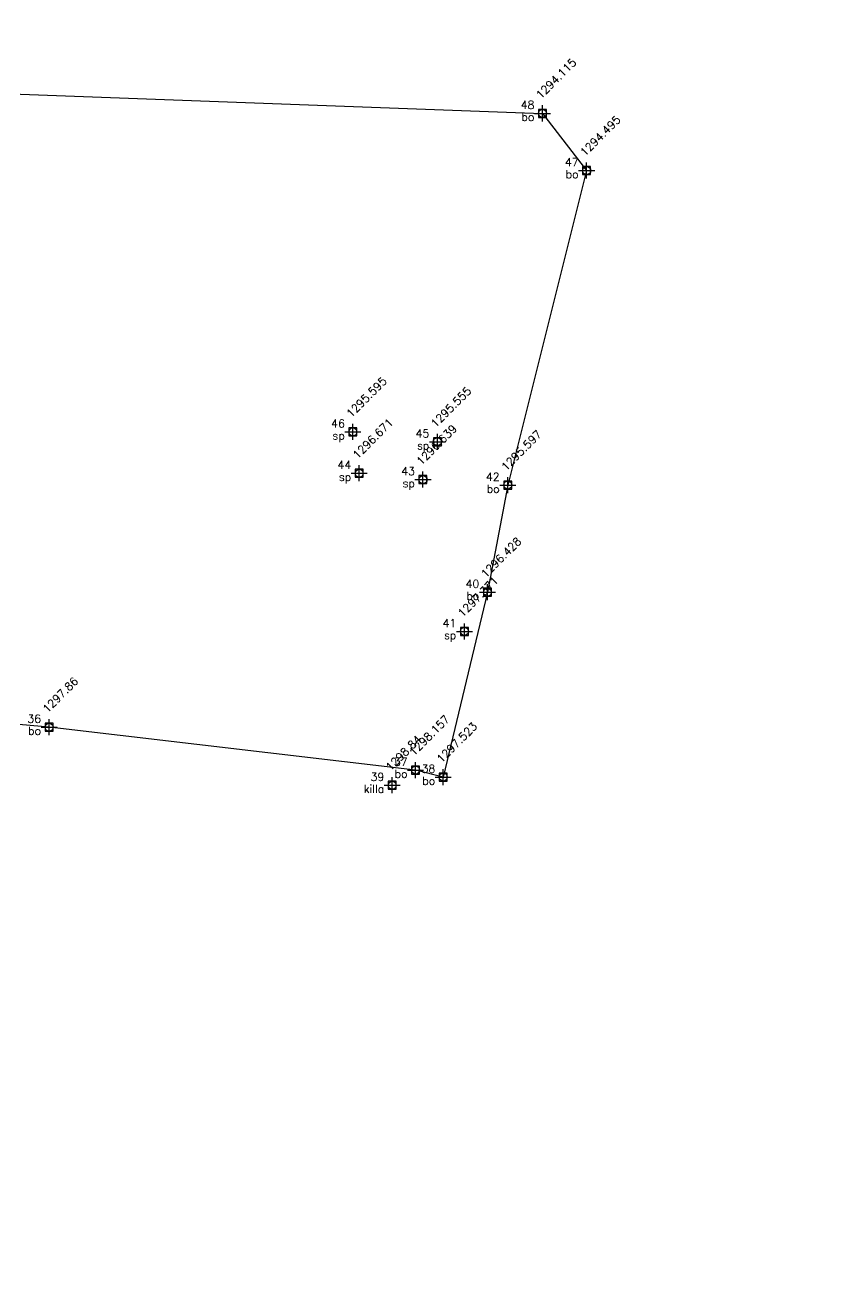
# Model space of a CAD drawing. Header units: metres. Extents: x 345912 to 349030, y 3061206 to 3061792.
# Drawn here: x 348189.47 to 348214.71, y 3061535.63 to 3061574.67 of the extents above; entities that cross this region are included whole.
import ezdxf
from ezdxf.enums import TextEntityAlignment as Align

# ---------------------------------------------------------------- set-up
doc = ezdxf.new("R2010")
doc.units = ezdxf.units.M
doc.header["$MEASUREMENT"] = 0
doc.header["$PDMODE"] = 98
doc.header["$PDSIZE"] = 0.25
for name, color, linetype in [('bo', 7, 'Continuous'), ('Boundary', 6, 'Continuous'), ('Features', 5, 'Continuous'), ('killa', 7, 'Continuous'), ('Points', 7, 'Continuous'), ('Points-ELV', 6, 'Continuous'), ('Points-NUM', 4, 'Continuous'), ('Points-TXT', 3, 'Continuous'), ('sp', 7, 'Continuous')]:
    doc.layers.add(name, color=color, linetype=linetype)
doc.styles.add('romans', font='romans.shx')
picture_1 = doc.add_image_def('image2.jpg', size_in_pixel=(4960, 3507))

# ---------------------------------------------------------------- blocks, each defined once
blk = doc.blocks.new('POINTS')
at = {"layer": 'Points'}
blk.add_line((0, 0), (0, 0), dxfattribs=at)
blk.add_point((0, 0), dxfattribs=at)
at = {"layer": 'Points-ELV', "style": 'romans'}
blk.add_attdef('ELEV', text='', height=1, rotation=45, dxfattribs=at).set_placement((0, 0), align=Align.BOTTOM_LEFT)
at = {"layer": 'Points-NUM', "style": 'romans'}
blk.add_attdef('PTNUM', text='', height=1, dxfattribs=at).set_placement((0, 0), align=Align.BOTTOM_RIGHT)
at = {"layer": 'Points-TXT', "style": 'romans'}
blk.add_attdef('DESC', text='', height=1, dxfattribs=at).set_placement((0, 0), align=Align.BOTTOM_RIGHT)
blk = doc.blocks.new('dh')
at = {"layer": 'Boundary'}
blk.add_lwpolyline([(346600.012, 3061309.172), (346601.871, 3061311.018), (346603.141, 3061312.283), (346611.952, 3061317.989), (346616.524, 3061319.636), (346628.182, 3061331.963), (346646.724, 3061331.279), (346648.105, 3061329.491), (346645.641, 3061319.666), (346645.006, 3061316.321), (346643.63, 3061310.547), (346642.767, 3061310.766), (346631.327, 3061312.107), (346624.101, 3061312.745)], dxfattribs=at)
at = {"layer": 'bo', "linetype": 'Continuous'}
ref = blk.add_blockref('POINTS', (346646.724, 3061331.279, 1294.115), dxfattribs=at)
ref.add_attrib('PTNUM', '48', dxfattribs={"layer": 'Points-NUM', "height": 0.25, "style": 'romans'}).set_placement((346646.474, 3061331.3415, 1294.115), align=Align.BOTTOM_RIGHT)
ref.add_attrib('DESC', 'bo', dxfattribs={"layer": 'Points-TXT', "height": 0.25, "style": 'romans'}).set_placement((346646.474, 3061330.9665, 1294.115), align=Align.BOTTOM_RIGHT)
ref.add_attrib('ELEV', '1294.115', dxfattribs={"layer": 'Points-ELV', "height": 0.25, "rotation": 45, "style": 'romans'}).set_placement((346646.724, 3061331.654, 1294.115), align=Align.BOTTOM_LEFT)
ref = blk.add_blockref('POINTS', (346648.105, 3061329.491, 1294.495), dxfattribs=at)
ref.add_attrib('PTNUM', '47', dxfattribs={"layer": 'Points-NUM', "height": 0.25, "style": 'romans'}).set_placement((346647.855, 3061329.5535, 1294.495), align=Align.BOTTOM_RIGHT)
ref.add_attrib('DESC', 'bo', dxfattribs={"layer": 'Points-TXT', "height": 0.25, "style": 'romans'}).set_placement((346647.855, 3061329.1785, 1294.495), align=Align.BOTTOM_RIGHT)
ref.add_attrib('ELEV', '1294.495', dxfattribs={"layer": 'Points-ELV', "height": 0.25, "rotation": 45, "style": 'romans'}).set_placement((346648.105, 3061329.866, 1294.495), align=Align.BOTTOM_LEFT)
ref = blk.add_blockref('POINTS', (346645.641, 3061319.666, 1295.597), dxfattribs=at)
ref.add_attrib('PTNUM', '42', dxfattribs={"layer": 'Points-NUM', "height": 0.25, "style": 'romans'}).set_placement((346645.391, 3061319.7285, 1295.597), align=Align.BOTTOM_RIGHT)
ref.add_attrib('DESC', 'bo', dxfattribs={"layer": 'Points-TXT', "height": 0.25, "style": 'romans'}).set_placement((346645.391, 3061319.3535, 1295.597), align=Align.BOTTOM_RIGHT)
ref.add_attrib('ELEV', '1295.597', dxfattribs={"layer": 'Points-ELV', "height": 0.25, "rotation": 45, "style": 'romans'}).set_placement((346645.641, 3061320.041, 1295.597), align=Align.BOTTOM_LEFT)
ref = blk.add_blockref('POINTS', (346645.006, 3061316.321, 1296.428), dxfattribs=at)
ref.add_attrib('PTNUM', '40', dxfattribs={"layer": 'Points-NUM', "height": 0.25, "style": 'romans'}).set_placement((346644.756, 3061316.3835, 1296.428), align=Align.BOTTOM_RIGHT)
ref.add_attrib('DESC', 'bo', dxfattribs={"layer": 'Points-TXT', "height": 0.25, "style": 'romans'}).set_placement((346644.756, 3061316.0085, 1296.428), align=Align.BOTTOM_RIGHT)
ref.add_attrib('ELEV', '1296.428', dxfattribs={"layer": 'Points-ELV', "height": 0.25, "rotation": 45, "style": 'romans'}).set_placement((346645.006, 3061316.696, 1296.428), align=Align.BOTTOM_LEFT)
ref = blk.add_blockref('POINTS', (346631.327, 3061312.107, 1297.86), dxfattribs=at)
ref.add_attrib('PTNUM', '36', dxfattribs={"layer": 'Points-NUM', "height": 0.25, "style": 'romans'}).set_placement((346631.077, 3061312.1695, 1297.86), align=Align.BOTTOM_RIGHT)
ref.add_attrib('DESC', 'bo', dxfattribs={"layer": 'Points-TXT', "height": 0.25, "style": 'romans'}).set_placement((346631.077, 3061311.7945, 1297.86), align=Align.BOTTOM_RIGHT)
ref.add_attrib('ELEV', '1297.86', dxfattribs={"layer": 'Points-ELV', "height": 0.25, "rotation": 45, "style": 'romans'}).set_placement((346631.327, 3061312.482, 1297.86), align=Align.BOTTOM_LEFT)
ref = blk.add_blockref('POINTS', (346642.767, 3061310.766, 1298.157), dxfattribs=at)
ref.add_attrib('PTNUM', '37', dxfattribs={"layer": 'Points-NUM', "height": 0.25, "style": 'romans'}).set_placement((346642.517, 3061310.8285, 1298.157), align=Align.BOTTOM_RIGHT)
ref.add_attrib('DESC', 'bo', dxfattribs={"layer": 'Points-TXT', "height": 0.25, "style": 'romans'}).set_placement((346642.517, 3061310.4535, 1298.157), align=Align.BOTTOM_RIGHT)
ref.add_attrib('ELEV', '1298.157', dxfattribs={"layer": 'Points-ELV', "height": 0.25, "rotation": 45, "style": 'romans'}).set_placement((346642.767, 3061311.141, 1298.157), align=Align.BOTTOM_LEFT)
ref = blk.add_blockref('POINTS', (346643.63, 3061310.547, 1297.523), dxfattribs=at)
ref.add_attrib('PTNUM', '38', dxfattribs={"layer": 'Points-NUM', "height": 0.25, "style": 'romans'}).set_placement((346643.38, 3061310.6095, 1297.523), align=Align.BOTTOM_RIGHT)
ref.add_attrib('DESC', 'bo', dxfattribs={"layer": 'Points-TXT', "height": 0.25, "style": 'romans'}).set_placement((346643.38, 3061310.2345, 1297.523), align=Align.BOTTOM_RIGHT)
ref.add_attrib('ELEV', '1297.523', dxfattribs={"layer": 'Points-ELV', "height": 0.25, "rotation": 45, "style": 'romans'}).set_placement((346643.63, 3061310.922, 1297.523), align=Align.BOTTOM_LEFT)
at = {"layer": 'killa', "linetype": 'Continuous'}
ref = blk.add_blockref('POINTS', (346642.038, 3061310.291, 1298.84), dxfattribs=at)
ref.add_attrib('PTNUM', '39', dxfattribs={"layer": 'Points-NUM', "height": 0.25, "style": 'romans'}).set_placement((346641.788, 3061310.3535, 1298.84), align=Align.BOTTOM_RIGHT)
ref.add_attrib('DESC', 'killa', dxfattribs={"layer": 'Points-TXT', "height": 0.25, "style": 'romans'}).set_placement((346641.788, 3061309.9785, 1298.84), align=Align.BOTTOM_RIGHT)
ref.add_attrib('ELEV', '1298.84', dxfattribs={"layer": 'Points-ELV', "height": 0.25, "rotation": 45, "style": 'romans'}).set_placement((346642.038, 3061310.666, 1298.84), align=Align.BOTTOM_LEFT)
at = {"layer": 'sp', "linetype": 'Continuous'}
ref = blk.add_blockref('POINTS', (346640.808, 3061321.328, 1295.595), dxfattribs=at)
ref.add_attrib('PTNUM', '46', dxfattribs={"layer": 'Points-NUM', "height": 0.25, "style": 'romans'}).set_placement((346640.558, 3061321.3905, 1295.595), align=Align.BOTTOM_RIGHT)
ref.add_attrib('DESC', 'sp', dxfattribs={"layer": 'Points-TXT', "height": 0.25, "style": 'romans'}).set_placement((346640.558, 3061321.0155, 1295.595), align=Align.BOTTOM_RIGHT)
ref.add_attrib('ELEV', '1295.595', dxfattribs={"layer": 'Points-ELV', "height": 0.25, "rotation": 45, "style": 'romans'}).set_placement((346640.808, 3061321.703, 1295.595), align=Align.BOTTOM_LEFT)
ref = blk.add_blockref('POINTS', (346643.445, 3061321.02, 1295.555), dxfattribs=at)
ref.add_attrib('PTNUM', '45', dxfattribs={"layer": 'Points-NUM', "height": 0.25, "style": 'romans'}).set_placement((346643.195, 3061321.0825, 1295.555), align=Align.BOTTOM_RIGHT)
ref.add_attrib('DESC', 'sp', dxfattribs={"layer": 'Points-TXT', "height": 0.25, "style": 'romans'}).set_placement((346643.195, 3061320.7075, 1295.555), align=Align.BOTTOM_RIGHT)
ref.add_attrib('ELEV', '1295.555', dxfattribs={"layer": 'Points-ELV', "height": 0.25, "rotation": 45, "style": 'romans'}).set_placement((346643.445, 3061321.395, 1295.555), align=Align.BOTTOM_LEFT)
ref = blk.add_blockref('POINTS', (346641.007, 3061320.037, 1296.671), dxfattribs=at)
ref.add_attrib('PTNUM', '44', dxfattribs={"layer": 'Points-NUM', "height": 0.25, "style": 'romans'}).set_placement((346640.757, 3061320.0995, 1296.671), align=Align.BOTTOM_RIGHT)
ref.add_attrib('DESC', 'sp', dxfattribs={"layer": 'Points-TXT', "height": 0.25, "style": 'romans'}).set_placement((346640.757, 3061319.7245, 1296.671), align=Align.BOTTOM_RIGHT)
ref.add_attrib('ELEV', '1296.671', dxfattribs={"layer": 'Points-ELV', "height": 0.25, "rotation": 45, "style": 'romans'}).set_placement((346641.007, 3061320.412, 1296.671), align=Align.BOTTOM_LEFT)
ref = blk.add_blockref('POINTS', (346642.997, 3061319.84, 1296.639), dxfattribs=at)
ref.add_attrib('PTNUM', '43', dxfattribs={"layer": 'Points-NUM', "height": 0.25, "style": 'romans'}).set_placement((346642.747, 3061319.9025, 1296.639), align=Align.BOTTOM_RIGHT)
ref.add_attrib('DESC', 'sp', dxfattribs={"layer": 'Points-TXT', "height": 0.25, "style": 'romans'}).set_placement((346642.747, 3061319.5275, 1296.639), align=Align.BOTTOM_RIGHT)
ref.add_attrib('ELEV', '1296.639', dxfattribs={"layer": 'Points-ELV', "height": 0.25, "rotation": 45, "style": 'romans'}).set_placement((346642.997, 3061320.215, 1296.639), align=Align.BOTTOM_LEFT)
ref = blk.add_blockref('POINTS', (346644.288, 3061315.096, 1297.371), dxfattribs=at)
ref.add_attrib('PTNUM', '41', dxfattribs={"layer": 'Points-NUM', "height": 0.25, "style": 'romans'}).set_placement((346644.038, 3061315.1585, 1297.371), align=Align.BOTTOM_RIGHT)
ref.add_attrib('DESC', 'sp', dxfattribs={"layer": 'Points-TXT', "height": 0.25, "style": 'romans'}).set_placement((346644.038, 3061314.7835, 1297.371), align=Align.BOTTOM_RIGHT)
ref.add_attrib('ELEV', '1297.371', dxfattribs={"layer": 'Points-ELV', "height": 0.25, "rotation": 45, "style": 'romans'}).set_placement((346644.288, 3061315.471, 1297.371), align=Align.BOTTOM_LEFT)

msp = doc.modelspace()

# ---------------------------------------------------------------- block references
at = {"layer": 'Features'}
msp.add_blockref('dh', (1558.88901, 240.63457), dxfattribs=at)

# ---------------------------------------------------------------- pictures from other files: only their frames are drawn
image = msp.add_image(picture_1, insert=(347894.80181, 3061329.58596), size_in_units=(505.6214, 357.50288), rotation=6, dxfattribs=at)
image.dxf.flags = 7

doc.saveas('drawing.dxf')
